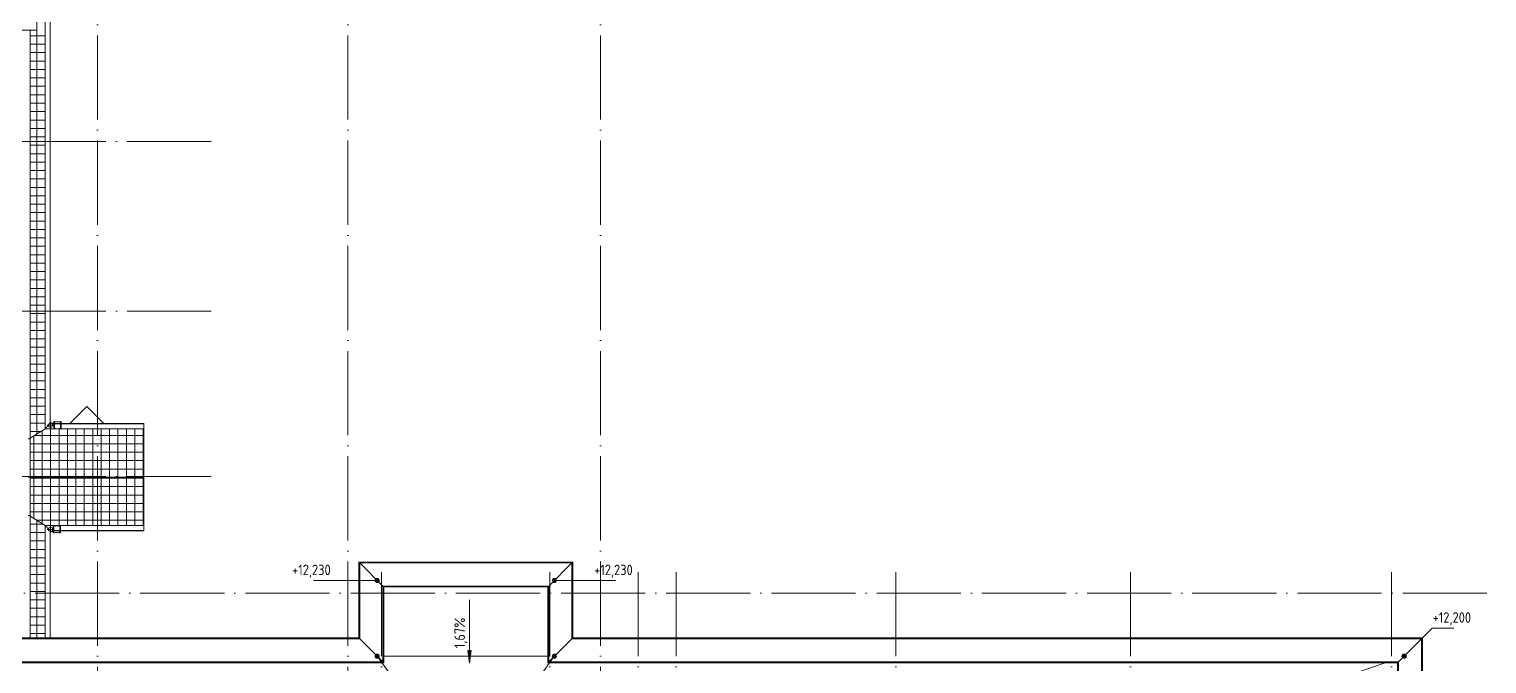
# Model space of a CAD drawing. Header units: millimetres. Extents: x -88595 to 880822, y -1054509 to -148035.
# Drawn here: x 538388 to 573031, y -267932 to -252854 of the extents above; entities that cross this region are included whole.
import ezdxf

# ---------------------------------------------------------------- set-up
doc = ezdxf.new("R2010")
doc.units = ezdxf.units.MM
doc.linetypes.add('ADSK_Линия сетки', pattern=[25, 20, -2.5, 0, -2.5])
doc.linetypes.add('ADSK_Осевая', pattern=[14, 10, -2, 0, -2])
for name, color, linetype, lineweight in [('Воздуховоды', 7, 'Continuous', 18), ('Крыша', 7, 'Continuous', 9), ('Крыша штриховка', 7, 'Continuous', 9), ('Обобщенные модели', 7, 'Continuous', 18), ('Оборудование', 7, 'Continuous', 18), ('Ограждение', 7, 'Continuous', 9), ('Оси', 7, 'Continuous', 9), ('Отметки', 7, 'Continuous', 9), ('Размеры', 7, 'Continuous', 9), ('Трубопровод', 7, 'Continuous', 18)]:
    doc.layers.add(name, color=color, linetype=linetype, lineweight=lineweight)
doc.styles.add('GOST Common_2', font='GOST_Common.ttf', dxfattribs={"width": 0.9, "height": 350})

# ---------------------------------------------------------------- blocks, each defined once
blk = doc.blocks.new('Кровля')
at = {"layer": 'Отметки'}
h = blk.add_hatch(color=256, dxfattribs=at)
edge = h.paths.add_edge_path()
edge.add_arc((558926, 660485), 50, 0, 360)
h = blk.add_hatch(color=256, dxfattribs=at)
edge = h.paths.add_edge_path()
edge.add_arc((563136, 660485), 50, 0, 360)
h = blk.add_hatch(color=256, dxfattribs=at)
edge = h.paths.add_edge_path()
edge.add_arc((558926, 658685), 50, 0, 360)
h = blk.add_hatch(color=256, dxfattribs=at)
edge = h.paths.add_edge_path()
edge.add_arc((563136, 658685), 50, 0, 360)
h = blk.add_hatch(color=256, dxfattribs=at)
edge = h.paths.add_edge_path()
edge.add_arc((583331, 658685), 50, 0, 360)
at = {"layer": 'Размеры'}
blk.add_hatch(color=256, dxfattribs=at).paths.add_polyline_path([(561118, 658522), (561158, 658822), (561079, 658822)])
at = {"layer": 'Воздуховоды'}
for p, q in [((551620, 664212), (552027, 664619)), ((552027, 664619), (552433, 664212))]:
    blk.add_line(p, q, dxfattribs=at)
at = {"layer": 'Крыша'}
for p, q in [((551033, 674747), (551033, 664087)), ((551035, 674747), (551035, 664089)), ((551156, 674610), (551156, 664224)), ((551158, 664224), (551158, 674610)), ((551244, 664212), (551195, 664212)), ((551198, 664210), (551244, 664210)), ((551396, 664212), (551262, 664212)), ((551262, 664210), (551396, 664210)), ((553383, 664212), (551414, 664212)), ((551414, 664210), (553383, 664210)), ((553383, 664212), (553383, 661668)), ((551033, 664087), (550681, 663866)), ((551033, 664087), (553383, 664087)), ((551035, 664089), (553383, 664089)), ((553383, 662940), (550681, 662940)), ((550681, 662014), (551033, 661793)), ((553383, 661793), (551033, 661793)), ((551033, 661793), (551033, 659124)), ((551035, 661791), (551035, 659124)), ((553383, 661791), (551035, 661791)), ((551201, 661668), (551228, 661668)), ((551228, 661670), (551202, 661670)), ((551378, 661670), (551247, 661670)), ((551247, 661668), (551378, 661668)), ((553383, 661670), (551398, 661670)), ((551398, 661668), (553383, 661668)), ((551156, 661651), (551156, 659124)), ((551158, 659124), (551158, 661651)), ((559082, 658685), (562981, 658685)), ((579781, 657470), (582880, 658531))]:
    blk.add_line(p, q, dxfattribs=at)
for points, knots in [([(551113, 664168), (551112, 664167), (551110, 664165), (551107, 664162), (551103, 664158), (551099, 664154), (551095, 664150), (551091, 664146), (551087, 664142), (551083, 664138), (551079, 664134), (551076, 664130), (551072, 664127), (551068, 664123), (551065, 664120), (551061, 664116), (551057, 664112), (551053, 664108), (551050, 664104), (551046, 664101), (551042, 664097), (551039, 664094), (551036, 664090), (551035, 664089), (551035, 664089)], [0.4028565, 0.4028565, 0.4028565, 0.4028565, 0.4166667, 0.4375, 0.4583333, 0.4791667, 0.5, 0.5208333, 0.5416667, 0.5625, 0.5833333, 0.6041667, 0.625, 0.6458333, 0.6666667, 0.6875, 0.7083333, 0.75, 0.7708333, 0.7916667, 0.8333333, 0.875, 0.9166667, 1, 1, 1, 1]), ([(551114, 661712), (551113, 661713), (551110, 661715), (551107, 661719), (551103, 661723), (551099, 661727), (551095, 661731), (551091, 661735), (551087, 661739), (551083, 661743), (551079, 661747), (551076, 661750), (551072, 661754), (551068, 661758), (551065, 661761), (551061, 661765), (551057, 661769), (551053, 661773), (551049, 661776), (551046, 661780), (551042, 661784), (551039, 661787), (551036, 661790), (551035, 661791), (551035, 661791)], [0.3989863, 0.3989863, 0.3989863, 0.3989863, 0.4166667, 0.4375, 0.4583333, 0.4791667, 0.5, 0.5208333, 0.5416667, 0.5625, 0.5833333, 0.6041667, 0.625, 0.6458333, 0.6666667, 0.6875, 0.7083333, 0.75, 0.7708333, 0.7916667, 0.8333333, 0.875, 0.9166667, 1, 1, 1, 1])]:
    blk.add_open_spline(points, degree=3, knots=knots, dxfattribs=at)
at = {"layer": 'Крыша штриховка', "linetype": 'Continuous'}
for p, q in [((550834, 663963), (550834, 673558)), ((551033, 673425), (550681, 673425)), ((551033, 673225), (550681, 673225)), ((551033, 673025), (550681, 673025)), ((551033, 672825), (550681, 672825)), ((551033, 672625), (550681, 672625)), ((551033, 672425), (550681, 672425)), ((551033, 672225), (550681, 672225)), ((551033, 672025), (550681, 672025)), ((551033, 671825), (550681, 671825)), ((551033, 671625), (550681, 671625)), ((551033, 671425), (550681, 671425)), ((551033, 671225), (550681, 671225)), ((551033, 671025), (550681, 671025)), ((551033, 670825), (550681, 670825)), ((551033, 670625), (550681, 670625)), ((551033, 670425), (550681, 670425)), ((551033, 670225), (550681, 670225)), ((551033, 670025), (550681, 670025)), ((551033, 669825), (550681, 669825)), ((551033, 669625), (550681, 669625)), ((551033, 669425), (550681, 669425)), ((551033, 669225), (550681, 669225)), ((551033, 669025), (550681, 669025)), ((551033, 668825), (550681, 668825)), ((551033, 668625), (550681, 668625)), ((551033, 668425), (550681, 668425)), ((551033, 668225), (550681, 668225)), ((551033, 668025), (550681, 668025)), ((551033, 667825), (550681, 667825)), ((551033, 667625), (550681, 667625)), ((551033, 667425), (550681, 667425)), ((551033, 667225), (550681, 667225)), ((551033, 667025), (550681, 667025)), ((551033, 666825), (550681, 666825)), ((551033, 666625), (550681, 666625)), ((551033, 666425), (550681, 666425)), ((551033, 666225), (550681, 666225)), ((551033, 666025), (550681, 666025)), ((551033, 665825), (550681, 665825)), ((551033, 665625), (550681, 665625)), ((551033, 665425), (550681, 665425)), ((551033, 665225), (550681, 665225)), ((551033, 665025), (550681, 665025)), ((551033, 664825), (550681, 664825)), ((551033, 664625), (550681, 664625)), ((551033, 664425), (550681, 664425)), ((551033, 664225), (550681, 664225)), ((550933, 664025), (550681, 664025)), ((550766, 663920), (550766, 662940)), ((553383, 663933), (550786, 663933)), ((550966, 664046), (550966, 662940)), ((551166, 664087), (551166, 662940)), ((551366, 664087), (551366, 662940)), ((551566, 664087), (551566, 662940)), ((551766, 664087), (551766, 662940)), ((551966, 664087), (551966, 662940)), ((552166, 664087), (552166, 662940)), ((552366, 664087), (552366, 662940)), ((552566, 664087), (552566, 662940)), ((552766, 664087), (552766, 662940)), ((552966, 664087), (552966, 662940)), ((553166, 664087), (553166, 662940)), ((553366, 664087), (553366, 662940)), ((553383, 663733), (550681, 663733)), ((553383, 663533), (550681, 663533)), ((553383, 663333), (550681, 663333)), ((553383, 663133), (550681, 663133)), ((550681, 662916), (553383, 662916)), ((550681, 662716), (553383, 662716)), ((550766, 661960), (550766, 662940)), ((550966, 661835), (550966, 662940)), ((551166, 661793), (551166, 662940)), ((551366, 661793), (551366, 662940)), ((551566, 661793), (551566, 662940)), ((551766, 661793), (551766, 662940)), ((551966, 661793), (551966, 662940)), ((552166, 661793), (552166, 662940)), ((552366, 661793), (552366, 662940)), ((552566, 661793), (552566, 662940)), ((552766, 661793), (552766, 662940)), ((552966, 661793), (552966, 662940)), ((553166, 661793), (553166, 662940)), ((553366, 661793), (553366, 662940)), ((550681, 662516), (553383, 662516)), ((550681, 662316), (553383, 662316)), ((550681, 662116), (553383, 662116)), ((550982, 661825), (550681, 661825)), ((550834, 659124), (550834, 661918)), ((550836, 661917), (553383, 661917)), ((551033, 661625), (550681, 661625)), ((551033, 661425), (550681, 661425)), ((551033, 661225), (550681, 661225)), ((551033, 661025), (550681, 661025)), ((551033, 660825), (550681, 660825)), ((551033, 660625), (550681, 660625)), ((551033, 660425), (550681, 660425)), ((551033, 660225), (550681, 660225)), ((551033, 660025), (550681, 660025)), ((551033, 659825), (550681, 659825)), ((551033, 659625), (550681, 659625)), ((551033, 659425), (550681, 659425)), ((551033, 659225), (550681, 659225))]:
    blk.add_line(p, q, dxfattribs=at)
at = {"layer": 'Обобщенные модели'}
for p, q in [((551164, 664237), (551162, 664237)), ((551162, 664237), (551162, 664227)), ((551164, 664237), (551162, 664237)), ((551162, 664237), (551162, 664227)), ((551162, 664225), (551162, 664227)), ((551164, 664227), (551164, 664237)), ((551164, 664227), (551164, 664237)), ((551164, 664227), (551164, 664225)), ((551243, 664225), (551202, 664225)), ((551244, 664225), (551202, 664225)), ((551243, 664225), (551244, 664225)), ((551255, 664260), (551244, 664260)), ((551244, 664260), (551244, 664090)), ((551255, 664260), (551255, 664090)), ((551403, 664090), (551403, 664260)), ((551414, 664260), (551403, 664260)), ((551414, 664090), (551414, 664260)), ((551244, 664090), (551255, 664090)), ((551403, 664090), (551414, 664090)), ((551238, 661785), (551228, 661785)), ((551228, 661785), (551228, 661615)), ((551238, 661785), (551238, 661615)), ((551387, 661615), (551387, 661785)), ((551398, 661785), (551387, 661785)), ((551398, 661615), (551398, 661785)), ((551162, 661648), (551162, 661650)), ((551162, 661648), (551162, 661638)), ((551162, 661648), (551162, 661638)), ((551162, 661638), (551164, 661638)), ((551162, 661638), (551164, 661638)), ((551164, 661650), (551164, 661648)), ((551164, 661638), (551164, 661648)), ((551164, 661638), (551164, 661648)), ((551185, 661650), (551226, 661650)), ((551185, 661650), (551228, 661650)), ((551228, 661650), (551226, 661650)), ((551228, 661615), (551238, 661615)), ((551387, 661615), (551398, 661615))]:
    blk.add_line(p, q, dxfattribs=at)
at = {"layer": 'Обобщенные модели', "extrusion": (0, 0, -1), "flags": 128}
for points in [[(-551244, 664225), (-551239, 664225), (-551235, 664225), (-551230, 664225), (-551226, 664225), (-551222, 664225), (-551218, 664225), (-551213, 664225), (-551209, 664225), (-551206, 664225), (-551202, 664225), (-551198, 664225), (-551195, 664225), (-551192, 664225), (-551188, 664225), (-551186, 664225), (-551183, 664225), (-551180, 664225), (-551178, 664225), (-551175, 664225), (-551173, 664225), (-551171, 664225), (-551170, 664225), (-551168, 664225), (-551167, 664225), (-551165, 664225)], [(-551165, 661650), (-551166, 661650), (-551167, 661650), (-551169, 661650), (-551171, 661650), (-551172, 661650), (-551174, 661650), (-551177, 661650), (-551179, 661650), (-551182, 661650), (-551184, 661650), (-551187, 661650), (-551190, 661650), (-551194, 661650), (-551197, 661650), (-551200, 661650), (-551204, 661650), (-551208, 661650), (-551212, 661650), (-551216, 661650), (-551220, 661650), (-551224, 661650), (-551228, 661650)]]:
    blk.add_lwpolyline(points, dxfattribs=at)
at = {"layer": 'Обобщенные модели', "flags": 128}
for points in [[(551403, 664260), (551399, 664258), (551390, 664256), (551378, 664254), (551364, 664253), (551347, 664252), (551329, 664252), (551311, 664252), (551294, 664253), (551280, 664254), (551268, 664256), (551259, 664258), (551255, 664260)], [(551255, 664090), (551259, 664092), (551268, 664094), (551280, 664095), (551281, 664095)], [(551377, 664095), (551378, 664095), (551390, 664094), (551399, 664092), (551403, 664090)], [(551295, 661778), (551278, 661779), (551263, 661780), (551251, 661781), (551243, 661783), (551238, 661785)], [(551387, 661785), (551382, 661783), (551374, 661781), (551362, 661780), (551347, 661779), (551330, 661778)], [(551238, 661615), (551243, 661618), (551251, 661619), (551263, 661621), (551278, 661622), (551295, 661623), (551313, 661623), (551330, 661623), (551347, 661622), (551362, 661621), (551374, 661619), (551382, 661618), (551387, 661615)]]:
    blk.add_lwpolyline(points, dxfattribs=at)
at = {"layer": 'Обобщенные модели'}
for centre, start, end in [((551163, 664175), 75, 95.5726), ((551163, 661700), 264.4274, 285)]:
    blk.add_arc(centre, 52, start, end, dxfattribs=at)
for centre, major_axis, start_param, end_param in [((551202, 664175), (0, -50), 3.141593, 3.784993), ((551202, 664175), (0, 50), 0, 0.6434), ((551185, 661700), (0, -50), 5.935591, 6.283185), ((551185, 661700), (0, 50), 2.793998, 3.141593)]:
    blk.add_ellipse(centre, major_axis=major_axis, ratio=0.309017, start_param=start_param, end_param=end_param, dxfattribs=at)
at = {"layer": 'Ограждение'}
for p, q in [((550841, 673558), (550841, 674747)), ((549781, 673558), (550841, 673558)), ((550681, 663850), (550681, 673558)), ((550681, 662940), (550681, 663850)), ((550681, 662031), (550681, 662940)), ((550681, 659124), (550681, 662031)), ((558490, 660924), (558511, 660902)), ((558490, 660924), (558490, 659124)), ((558511, 660902), (558490, 660924)), ((563574, 660924), (558490, 660924)), ((558511, 660902), (559061, 660352)), ((558511, 660902), (558511, 659102)), ((559061, 660352), (558511, 660902)), ((563553, 660902), (558511, 660902)), ((563553, 660902), (563003, 660352)), ((563003, 660352), (563553, 660902)), ((563574, 660924), (563553, 660902)), ((563553, 660902), (563574, 660924)), ((563553, 659102), (563553, 660902)), ((563574, 659124), (563574, 660924)), ((559061, 660352), (559082, 660331)), ((559061, 660352), (559061, 658552)), ((559082, 660331), (559061, 660352)), ((563003, 660352), (559061, 660352)), ((559082, 660331), (559082, 658531)), ((562981, 660331), (559082, 660331)), ((563003, 660352), (562981, 660331)), ((562981, 660331), (563003, 660352)), ((562981, 658531), (562981, 660331)), ((563003, 658552), (563003, 660352)), ((558511, 659102), (539953, 659102)), ((558490, 659124), (539974, 659124)), ((558490, 659124), (558511, 659102)), ((558511, 659102), (558490, 659124)), ((558511, 659102), (559061, 658552)), ((559061, 658552), (558511, 659102)), ((563003, 658552), (563553, 659102)), ((563553, 659102), (563003, 658552)), ((563553, 659102), (563574, 659124)), ((563574, 659124), (563553, 659102)), ((583748, 659102), (563553, 659102)), ((583769, 659124), (563574, 659124)), ((583198, 658552), (583748, 659102)), ((583748, 659102), (583198, 658552)), ((583748, 659102), (583769, 659124)), ((583769, 659124), (583748, 659102)), ((583748, 642868), (583748, 659102)), ((583769, 642847), (583769, 659124)), ((559061, 658552), (539403, 658552)), ((559061, 658552), (559082, 658531)), ((559082, 658531), (559061, 658552)), ((562981, 658531), (563003, 658552)), ((563003, 658552), (562981, 658531)), ((583198, 658552), (563003, 658552)), ((583176, 658531), (583198, 658552)), ((583198, 658552), (583176, 658531)), ((583198, 643418), (583198, 658552)), ((559082, 658531), (539381, 658531)), ((583176, 658531), (562981, 658531)), ((583176, 643440), (583176, 658531))]:
    blk.add_line(p, q, dxfattribs=at)
for points in [[(550681, 663850), (550681, 663850), (550680, 663850), (550677, 663851), (550673, 663851), (550666, 663851), (550656, 663851), (550642, 663851), (550633, 663851), (550631, 663850), (550631, 663850)], [(550681, 662940), (550681, 662940), (550680, 662940), (550677, 662940), (550673, 662940), (550666, 662940), (550656, 662940), (550642, 662940), (550633, 662940), (550631, 662940), (550631, 662940)], [(550681, 662031), (550681, 662031), (550680, 662030), (550677, 662030), (550673, 662030), (550666, 662030), (550656, 662030), (550642, 662030), (550633, 662030), (550631, 662030), (550631, 662031)]]:
    blk.add_open_spline(points, degree=3, knots=[0, 0, 0, 0, 0.083333, 0.166667, 0.25, 0.333333, 0.5, 0.666667, 0.833333, 1, 1, 1, 1], dxfattribs=at)
at = {"layer": 'Оси', "linetype": 'ADSK_Линия сетки', "ltscale": 100}
for p, q in [((552281, 695936), (552281, 629959)), ((558231, 695936), (558231, 631229)), ((564231, 695936), (564231, 631229)), ((554981, 670915), (508358, 670915)), ((554981, 666885), (508358, 666885)), ((554981, 662955), (508358, 662955)), ((559031, 660685), (559031, 629959)), ((563031, 660685), (563031, 631229)), ((565131, 660685), (565131, 629959)), ((566031, 660685), (566031, 631229)), ((571251, 660685), (571251, 629959)), ((576831, 660685), (576831, 629959)), ((583031, 660685), (583031, 629959)), ((585298, 660185), (508358, 660185))]:
    blk.add_line(p, q, dxfattribs=at)
at = {"layer": 'Отметки', "lineweight": 20}
for p, q in [((557797, 660485), (557412, 660485)), ((558926, 660485), (557797, 660485)), ((563136, 660485), (564169, 660485)), ((564169, 660485), (564589, 660485)), ((583331, 658685), (583998, 659353)), ((583998, 659353), (584516, 659353)), ((558926, 658685), (559506, 657891)), ((563136, 658685), (562571, 657887))]:
    blk.add_line(p, q, dxfattribs=at)
at = {"layer": 'Отметки'}
for centre in [(558926, 660485), (563136, 660485), (558926, 658685), (563136, 658685), (583331, 658685)]:
    blk.add_circle(centre, 50, dxfattribs=at)
at = {"layer": 'Размеры', "lineweight": 20}
blk.add_line((561118, 660022), (561118, 658522), dxfattribs=at)
at = {"layer": 'Размеры'}
for p, q in [((561158, 658822), (561079, 658822)), ((561079, 658822), (561118, 658522)), ((561118, 658522), (561158, 658822))]:
    blk.add_line(p, q, dxfattribs=at)
at = {"layer": 'Трубопровод', "linetype": 'ADSK_Осевая'}
for p, q in [((551083, 664175), (551243, 664175)), ((551163, 664095), (551163, 664255)), ((551083, 661700), (551243, 661700)), ((551163, 661620), (551163, 661780))]:
    blk.add_line(p, q, dxfattribs=at)
at = {"layer": 'Трубопровод'}
for centre, start, end in [((551163, 664175), 0, 180), ((551163, 664175), 180, 0), ((551163, 661700), 0, 180), ((551163, 661700), 180, 0)]:
    blk.add_arc(centre, 50.3, start, end, dxfattribs=at)
at = {"layer": 'Отметки', "style": 'GOST Common_2', "width": 0.9}
for s, p in [('+12,230', (556904, 660612)), ('+12,230', (564082, 660612)), ('+12,200', (584009, 659480))]:
    blk.add_text(s, height=250, dxfattribs=at).set_placement(p)
at = {"layer": 'Размеры', "style": 'GOST Common_2', "width": 0.9}
blk.add_text('1,67%%%', height=250, rotation=90, dxfattribs=at).set_placement((561012, 658875))

msp = doc.modelspace()

# ---------------------------------------------------------------- block references
at = {"layer": 'Оборудование', "color": 5, "true_color": 0x0000ff}
msp.add_blockref('Кровля', (-12267, -926437), dxfattribs=at)

doc.saveas('drawing.dxf')
